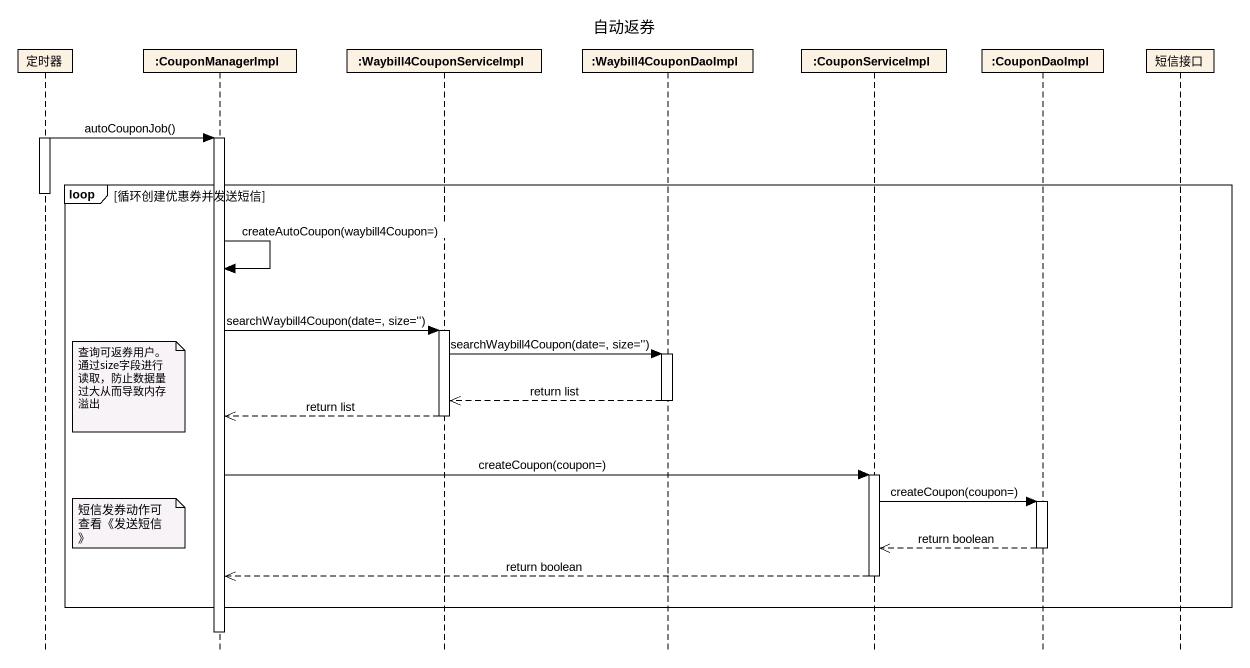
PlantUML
@startuml
title 自动返券
hide footbox
participant 定时器
participant ":CouponManagerImpl" as CouponManagerImpl
participant ":Waybill4CouponServiceImpl" as Waybill4CouponServiceImpl
participant ":Waybill4CouponDaoImpl" as Waybill4CouponDaoImpl
participant ":CouponServiceImpl" as CouponServiceImpl
participant ":CouponDaoImpl" as CouponDaoImpl
participant 短信接口

activate 定时器
定时器 -> CouponManagerImpl : autoCouponJob()
activate CouponManagerImpl
loop 循环创建优惠券并发送短信
  deactivate 定时器
  CouponManagerImpl -> CouponManagerImpl : createAutoCoupon(waybill4Coupon=)
  CouponManagerImpl -> Waybill4CouponServiceImpl : searchWaybill4Coupon(date=, size='')
  activate Waybill4CouponServiceImpl
  Waybill4CouponServiceImpl -> Waybill4CouponDaoImpl : searchWaybill4Coupon(date=, size='')
  activate Waybill4CouponDaoImpl
  note right of 定时器
    查询可返券用户。
    通过size字段进行读取，防止数据量过大从而导致内存溢出
  end note
  Waybill4CouponDaoImpl -->> Waybill4CouponServiceImpl : return list
  deactivate Waybill4CouponDaoImpl
  Waybill4CouponServiceImpl -->> CouponManagerImpl : return list
  deactivate Waybill4CouponServiceImpl
  CouponManagerImpl -> CouponServiceImpl : createCoupon(coupon=)
  activate CouponServiceImpl
  CouponServiceImpl -> CouponDaoImpl : createCoupon(coupon=)
  activate CouponDaoImpl
  note right of 定时器 : 短信发券动作可查看《发送短信》
  CouponDaoImpl -->> CouponServiceImpl : return boolean
  deactivate CouponDaoImpl
  CouponServiceImpl -->> CouponManagerImpl : return boolean
  deactivate CouponServiceImpl
end
deactivate CouponManagerImpl
@enduml
